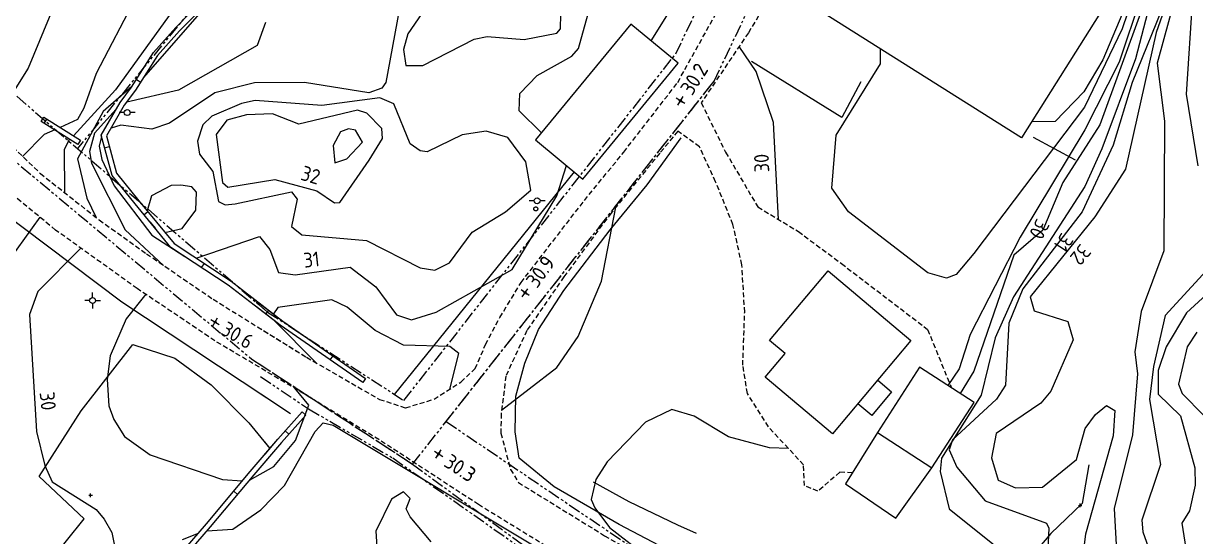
# Model space of a CAD drawing. Header units: metres. Extents: x 139929 to 143267, y 6401995 to 6404511.
# Drawn here: x 140044.7 to 140163.2, y 6402310 to 6402361.8 of the extents above; entities that cross this region are included whole.
import ezdxf
from ezdxf.enums import TextEntityAlignment as Align

# ---------------------------------------------------------------- set-up
doc = ezdxf.new("R2010")
doc.units = ezdxf.units.M
for name, pattern in [('DASHED', [0.75, 0.5, -0.25]), ('DGN Style 3', [2.464518, 1.76037, -0.704148]), ('HAECK', [0]), ('PHANTOM', [2.5, 1.25, -0.25, 0.25, -0.25, 0.25, -0.25])]:
    doc.linetypes.add(name, pattern=pattern)
for name, color, linetype in [('M-BEF-BELYSNINGSSTOLPE', 4, 'Continuous'), ('M-BEF-BYGGNAD', 3, 'Continuous'), ('M-BEF-BÄCK', 7, 'Continuous'), ('M-BEF-HÄCK', 7, 'Continuous'), ('M-BEF-MUR', 4, 'Continuous'), ('M-BEF-NIVÅ', 4, 'Continuous'), ('M-BEF-NIVÅKURVA-PRIMÄR-0.5M', 12, 'Continuous'), ('M-BEF-NIVÅKURVA-PRIMÄR-1.0M', 12, 'Continuous'), ('M-BEF-STAKET', 4, 'STAKET'), ('M-BEF-TELE-INFO', 4, 'Continuous'), ('M-BEF-VÄGKANT', 1, 'DASHED'), ('M-GR-FASTIGHETSGRÄNS', 3, 'PHANTOM'), ('M-KRYSS-1000', 1, 'Continuous')]:
    doc.layers.add(name, color=color, linetype=linetype)
doc.layers.add('TE_OSAKERT_LAGE', color=254, linetype='Continuous', lineweight=0)
doc.styles.add('ISO', font='iso.shx', dxfattribs={"height": 2.5})
doc.linetypes.add('Bäck', pattern='A,5,[107,sma.shx,S=1,R=0,X=0,Y=0],5', length=10)
doc.linetypes.add('STAKET', pattern='A,7,[134,morastr.shx,S=0.8,R=0,X=0,Y=0],0.6,[134,morastr.shx,S=0.8,R=0,X=0,Y=0],1', length=8.6)

# ---------------------------------------------------------------- blocks, each defined once
blk = doc.blocks.new('PRI_L_ALLM')
for points in [[(-0.3, 0, 0), (-0.8, 0, 0)], [(0.8, 0, 0), (0.3, 0, 0)]]:
    blk.add_polyline3d(points)
blk.add_circle((0, 0), 0.3)
blk = doc.blocks.new('PRI_NIVÅ_HÖJDPUNKT_ISM')
at = {"color": 7}
for p, q in [((-0.25, 0), (0.25, 0)), ((0, 0.25), (0, -0.25))]:
    blk.add_line(p, q, dxfattribs=at)
blk = doc.blocks.new('OCT370_2', base_point=(108327.37, 6370837.69))
at = {"layer": 'TE_OSAKERT_LAGE', "color": 30, "linetype": 'DGN Style 3', "lineweight": 13}
blk.add_circle((108327.36, 6370837.69), 0.2, dxfattribs=at)
blk = doc.blocks.new('PRI_LED_BELYS')
at = {"color": 0, "linetype": 'Continuous'}
for p, q in [((-0.5, 0), (-1.33, 0)), ((0, 0.5), (0, 1.33)), ((0.5, 0), (1.33, 0)), ((0, -0.5), (0, -1.33))]:
    blk.add_line(p, q, dxfattribs=at)
blk.add_circle((0, 0), 0.5, dxfattribs=at)
blk = doc.blocks.new('SPWDEF')
at = {"color": 0, "linetype": 'Continuous'}
for p, q in [((-1, 0), (1, 0)), ((0, -1), (0, 1))]:
    blk.add_line(p, q, dxfattribs=at)
blk.add_circle((0, 0), 0.2)
blk = doc.blocks.new('PLUS')
for p, q in [((-0.18, 0), (0, 0)), ((0, 0), (0, 0.18)), ((0, -0.18), (0, 0)), ((0, 0), (0.18, 0))]:
    blk.add_line(p, q)
blk = doc.blocks.new('PRI_NIVÅ_HÖJDPKT')
at = {"color": 0, "linetype": 'Continuous', "lineweight": -3}
blk.add_circle((183, 184), 0.0005, dxfattribs=at)

msp = doc.modelspace()

# ---------------------------------------------------------------- linework, layer by layer
at = {"layer": 'M-BEF-BYGGNAD'}
for p, q in [((140145.57, 6402350.276), (140120.141, 6402366.311)), ((140145.57, 6402350.276), (140120.141, 6402366.311)), ((140153.959, 6402363.579), (140145.57, 6402350.276)), ((140153.959, 6402363.579), (140145.57, 6402350.276)), ((140106.098, 6402361.751), (140096.47, 6402350.053)), ((140106.098, 6402361.751), (140096.47, 6402350.053)), ((140110.893, 6402357.805), (140106.098, 6402361.751)), ((140110.893, 6402357.805), (140106.098, 6402361.751)), ((140101.266, 6402346.107), (140110.893, 6402357.805)), ((140101.266, 6402346.107), (140110.893, 6402357.805)), ((140096.47, 6402350.053), (140101.266, 6402346.107)), ((140096.47, 6402350.053, 33.852), (140101.266, 6402346.107, 33.846)), ((140120.133, 6402329.823), (140126.055, 6402336.848)), ((140120.133, 6402329.823), (140126.055, 6402336.848)), ((140126.055, 6402336.848), (140134.418, 6402329.797)), ((140126.055, 6402336.848), (140134.418, 6402329.797)), ((140121.706, 6402328.496), (140120.133, 6402329.823)), ((140121.706, 6402328.496), (140120.133, 6402329.823)), ((140134.418, 6402329.797), (140126.47, 6402320.372)), ((140134.418, 6402329.797), (140126.47, 6402320.372)), ((140119.681, 6402326.095), (140121.706, 6402328.496)), ((140119.681, 6402326.095), (140121.706, 6402328.496)), ((140135.282, 6402327.104), (140131.024, 6402320.51)), ((140135.282, 6402327.104), (140131.024, 6402320.51)), ((140140.795, 6402323.543), (140135.282, 6402327.104)), ((140140.795, 6402323.543), (140135.282, 6402327.104)), ((140126.47, 6402320.372), (140119.681, 6402326.095)), ((140126.47, 6402320.372), (140119.681, 6402326.095)), ((140131.051, 6402325.805), (140132.456, 6402324.62)), ((140131.051, 6402325.805), (140132.456, 6402324.62)), ((140132.456, 6402324.62), (140130.454, 6402322.246)), ((140132.456, 6402324.62), (140130.454, 6402322.246)), ((140130.454, 6402322.246), (140129.049, 6402323.43)), ((140130.454, 6402322.246), (140129.049, 6402323.43)), ((140136.538, 6402316.95), (140140.795, 6402323.543)), ((140136.538, 6402316.95), (140140.795, 6402323.543)), ((140131.024, 6402320.51), (140127.795, 6402315.332)), ((140131.024, 6402320.51), (140127.795, 6402315.332)), ((140131.024, 6402320.51), (140136.538, 6402316.95)), ((140131.024, 6402320.51), (140136.538, 6402316.95)), ((140132.876, 6402311.87), (140136.538, 6402316.95)), ((140132.876, 6402311.87), (140136.538, 6402316.95)), ((140127.795, 6402315.332), (140132.876, 6402311.87)), ((140127.795, 6402315.332), (140132.876, 6402311.87))]:
    msp.add_line(p, q, dxfattribs=at)
at = {"layer": 'M-BEF-BÄCK', "lineweight": -3}
for p, q in [((140152.38, 6402317.253), (140151.699, 6402313.338)), ((140151.699, 6402313.338), (140148.558, 6402310.334)), ((140148.558, 6402310.334), (140145.925, 6402307.275))]:
    msp.add_line(p, q, dxfattribs=at)
at = {"layer": 'M-BEF-BÄCK', "linetype": 'Bäck', "lineweight": -3}
for p, q in [((140152.38, 6402317.253, 31.655), (140151.699, 6402313.338, 31.895)), ((140151.699, 6402313.338, 31.895), (140148.558, 6402310.334, 31.506)), ((140148.558, 6402310.334, 31.506), (140145.925, 6402307.275, 31.009))]:
    msp.add_line(p, q, dxfattribs=at)
at = {"layer": 'M-BEF-HÄCK', "lineweight": -3}
for p, q in [((140107.76, 6402345.537), (140111.198, 6402350.281)), ((140146.754, 6402350.323), (140151.011, 6402348.038)), ((140104.032, 6402340.978), (140107.76, 6402345.537)), ((140099.351, 6402334.844), (140104.032, 6402340.978)), ((140096.767, 6402330.934), (140099.351, 6402334.844)), ((140095.396, 6402327.531), (140096.767, 6402330.934)), ((140094.492, 6402324.199), (140095.396, 6402327.531)), ((140068.798, 6402324.381), (140071.711, 6402322.453)), ((140094.41, 6402320.59), (140094.492, 6402324.199)), ((140094.837, 6402317.919), (140094.41, 6402320.59)), ((140098.366, 6402315.034), (140094.837, 6402317.919)), ((140104.933, 6402311.237), (140098.366, 6402315.034)), ((140102.293, 6402315.555), (140105.911, 6402313.538)), ((140105.911, 6402313.538), (140110.828, 6402311.203)), ((140113.026, 6402307.006), (140104.933, 6402311.237)), ((140110.828, 6402311.203), (140112.694, 6402310.37))]:
    msp.add_line(p, q, dxfattribs=at)
at = {"layer": 'M-BEF-HÄCK', "color": 1, "linetype": 'HAECK', "lineweight": -3}
for p, q in [((140107.76, 6402345.537), (140111.198, 6402350.281)), ((140146.754, 6402350.323), (140151.011, 6402348.038)), ((140104.032, 6402340.978), (140107.76, 6402345.537)), ((140042.013, 6402343.242, 30.58), (140054.692, 6402333.72, 31.066)), ((140099.351, 6402334.844), (140104.032, 6402340.978)), ((140096.767, 6402330.934, 31.884), (140099.351, 6402334.844, 32.227)), ((140054.692, 6402333.72, 31.066), (140071.711, 6402322.453, 31.38)), ((140095.396, 6402327.531, 31.872), (140096.767, 6402330.934, 31.884)), ((140094.492, 6402324.199, 31.787), (140095.396, 6402327.531, 31.872)), ((140094.41, 6402320.59, 31.666), (140094.492, 6402324.199, 31.787)), ((140094.837, 6402317.919, 31.558), (140094.41, 6402320.59, 31.666)), ((140098.366, 6402315.034, 31.804), (140094.837, 6402317.919, 31.558)), ((140104.933, 6402311.237), (140098.366, 6402315.034)), ((140102.293, 6402315.555), (140105.911, 6402313.538)), ((140105.911, 6402313.538), (140110.828, 6402311.203)), ((140113.026, 6402307.006), (140104.933, 6402311.237)), ((140110.828, 6402311.203), (140112.694, 6402310.37))]:
    msp.add_line(p, q, dxfattribs=at)
at = {"layer": 'M-BEF-MUR'}
for p, q in [((140060.124, 6402361.418, 30.848), (140063.4, 6402364.771, 30.871)), ((140063.756, 6402364.42, 30.871), (140060.49, 6402361.078, 30.848)), ((140057.886, 6402358.874, 30.311), (140060.124, 6402361.418, 30.848)), ((140060.49, 6402361.078, 30.848), (140058.287, 6402358.573, 30.311)), ((140055.65, 6402355.372, 30.431), (140057.886, 6402358.874, 30.311)), ((140058.287, 6402358.573, 30.311), (140056.062, 6402355.088, 30.431)), ((140054.503, 6402353.828, 31.352), (140055.65, 6402355.372, 30.431)), ((140056.161, 6402356.173, 30.404), (140056.583, 6402355.903, 30.403)), ((140056.062, 6402355.088, 30.431), (140054.921, 6402353.552, 31.352)), ((140052.59, 6402350.538, 31.586), (140054.503, 6402353.828, 31.352)), ((140054.921, 6402353.552, 31.352), (140053.128, 6402350.467, 31.586)), ((140046.515, 6402351.931, 29.224), (140046.78, 6402352.356, 29.224)), ((140050.237, 6402349.603, 30.253), (140046.515, 6402351.931, 29.224)), ((140046.78, 6402352.356, 29.224), (140050.502, 6402350.027, 30.253)), ((140046.845, 6402351.724, 29.316), (140047.111, 6402352.148, 29.316)), ((140053.69, 6402346.455, 31.592), (140052.59, 6402350.538, 31.586)), ((140053.128, 6402350.467, 31.586), (140054.146, 6402346.687, 31.592)), ((140050.502, 6402350.027, 30.253), (140050.237, 6402349.603, 30.253)), ((140052.934, 6402349.263, 31.588), (140053.417, 6402349.393, 31.588)), ((140056.009, 6402343.599, 31.918), (140053.69, 6402346.455, 31.592)), ((140054.146, 6402346.687, 31.592), (140056.396, 6402343.916, 31.918)), ((140059.63, 6402339.214, 31.655), (140056.009, 6402343.599, 31.918)), ((140056.396, 6402343.916, 31.918), (140059.968, 6402339.591, 31.655)), ((140056.909, 6402342.509, 31.853), (140057.295, 6402342.828, 31.852)), ((140065.42, 6402335.403, 31.157), (140059.63, 6402339.214, 31.655)), ((140059.968, 6402339.591, 31.655), (140065.711, 6402335.81, 31.157)), ((140062.742, 6402337.165, 31.387), (140063.017, 6402337.584, 31.391)), ((140070.664, 6402331.349, 30.745), (140065.42, 6402335.403, 31.157)), ((140065.711, 6402335.81, 31.157), (140070.959, 6402331.753, 30.745)), ((140069.212, 6402332.471, 30.859), (140069.518, 6402332.867, 30.858)), ((140070.959, 6402331.753, 30.745), (140079.313, 6402325.986, 30.797)), ((140079.029, 6402325.575, 30.797), (140070.664, 6402331.349, 30.745)), ((140075.737, 6402327.847, 30.777), (140076.021, 6402328.259, 30.777)), ((140079.313, 6402325.986, 30.797), (140079.029, 6402325.575, 30.797)), ((140070.436, 6402319.838, 31.478), (140072.898, 6402322.592, 31.209)), ((140073.271, 6402322.259, 31.209), (140070.812, 6402319.509, 31.478)), ((140072.898, 6402322.592, 31.209), (140073.271, 6402322.259, 31.209)), ((140067.637, 6402316.573, 31.192), (140070.436, 6402319.838, 31.478)), ((140071.184, 6402320.675, 31.396), (140071.557, 6402320.342, 31.397)), ((140070.812, 6402319.509, 31.478), (140068.019, 6402316.25, 31.192)), ((140063.233, 6402311.314, 30.826), (140067.637, 6402316.573, 31.192)), ((140068.019, 6402316.25, 31.192), (140063.613, 6402310.99, 30.826)), ((140065.983, 6402314.598, 31.055), (140066.366, 6402314.277, 31.055)), ((140060.455, 6402308.091, 30.459), (140063.233, 6402311.314, 30.826)), ((140063.613, 6402310.99, 30.826), (140060.854, 6402307.789, 30.459))]:
    msp.add_line(p, q, dxfattribs=at)
at = {"layer": 'M-BEF-MUR', "lineweight": -3}
for p, q in [((140068.233, 6402333.861), (140070.959, 6402331.753)), ((140070.664, 6402331.349), (140068.272, 6402333.198)), ((140069.212, 6402332.471), (140069.518, 6402332.867)), ((140070.959, 6402331.753), (140079.313, 6402325.986)), ((140079.029, 6402325.575), (140070.664, 6402331.349)), ((140075.737, 6402327.847), (140076.021, 6402328.259)), ((140079.313, 6402325.986), (140079.029, 6402325.575)), ((140070.436, 6402319.838), (140072.898, 6402322.592)), ((140073.271, 6402322.259), (140070.812, 6402319.509)), ((140072.898, 6402322.592), (140073.271, 6402322.259)), ((140069.158, 6402318.347), (140070.436, 6402319.838)), ((140071.184, 6402320.675), (140071.557, 6402320.342)), ((140070.812, 6402319.509), (140069.2, 6402317.629))]:
    msp.add_line(p, q, dxfattribs=at)
at = {"layer": 'M-BEF-NIVÅKURVA-PRIMÄR-0.5M', "linetype": 'Continuous', "lineweight": -3}
for p, q in [((140087.956, 6402367.12, 31.5), (140083.577, 6402360.773, 31.5)), ((140157.835, 6402367.346, 29.5), (140155.752, 6402361.275, 29.5)), ((140160.916, 6402366.155, 31.5), (140156.756, 6402355.843, 31.5)), ((140061.798, 6402365.849, 29.5), (140054.03, 6402355.124, 29.5)), ((140161.189, 6402364.745, 32.5), (140159.285, 6402357.792, 32.5)), ((140047.901, 6402363.783, 28.5), (140045.225, 6402357.319, 28.5)), ((140108.161, 6402360.053, 30.5), (140110.434, 6402363.658, 30.5)), ((140098.991, 6402361.279, 31.5), (140099.04, 6402362.761, 31.5)), ((140157.735, 6402363.233, 30.5), (140153.511, 6402351.578, 30.5)), ((140069.181, 6402361.898, 30.5), (140068.335, 6402359.591, 30.5)), ((140098.64, 6402360.828, 31.5), (140098.991, 6402361.279, 31.5)), ((140155.752, 6402361.275, 29.5), (140151.966, 6402353.364, 29.5)), ((140083.577, 6402360.773, 31.5), (140083.141, 6402359.18, 31.5)), ((140085.079, 6402357.584, 31.5), (140090.262, 6402360.216, 31.5)), ((140090.262, 6402360.216, 31.5), (140091.597, 6402360.493, 31.5)), ((140091.597, 6402360.493, 31.5), (140095.319, 6402360.192, 31.5)), ((140095.319, 6402360.192, 31.5), (140098.64, 6402360.828, 31.5)), ((140068.335, 6402359.591, 30.5), (140060.396, 6402355.066, 30.5)), ((140083.141, 6402359.18, 31.5), (140083.373, 6402357.565, 31.5)), ((140131.333, 6402357.746, 29.5), (140131.336, 6402359.252, 29.5)), ((140083.373, 6402357.565, 31.5), (140085.079, 6402357.584, 31.5)), ((140126.873, 6402350.541, 29.5), (140131.333, 6402357.746, 29.5)), ((140159.285, 6402357.792, 32.5), (140160.032, 6402351.936, 32.5)), ((140045.225, 6402357.319, 28.5), (140043.784, 6402355.036, 28.5)), ((140156.756, 6402355.843, 31.5), (140154.851, 6402349.541, 31.5)), ((140054.03, 6402355.124, 29.5), (140049.787, 6402350.475, 29.5)), ((140060.396, 6402355.066, 30.5), (140055.17, 6402353.887, 30.5)), ((140068.14, 6402354.039, 31.5), (140066.766, 6402353.736, 31.5)), ((140074.888, 6402353.518, 31.5), (140068.14, 6402354.039, 31.5)), ((140080.761, 6402354.308, 31.5), (140074.888, 6402353.518, 31.5)), ((140082.177, 6402353.701, 31.5), (140080.761, 6402354.308, 31.5)), ((140054.108, 6402353.148, 30.5), (140051.927, 6402350.756, 30.5)), ((140066.766, 6402353.736, 31.5), (140063.761, 6402352.453, 31.5)), ((140083.827, 6402349.679, 31.5), (140082.177, 6402353.701, 31.5)), ((140151.966, 6402353.364, 29.5), (140140.751, 6402338.576, 29.5)), ((140063.761, 6402352.453, 31.5), (140062.87, 6402351.575, 31.5)), ((140160.032, 6402351.936, 32.5), (140159.961, 6402338.871, 32.5)), ((140051.927, 6402350.756, 30.5), (140051.398, 6402348.876, 30.5)), ((140062.87, 6402351.575, 31.5), (140062.314, 6402349.936, 31.5)), ((140076.757, 6402350.886, 32.5), (140076.019, 6402349.497, 32.5)), ((140077.582, 6402351.178, 32.5), (140076.757, 6402350.886, 32.5)), ((140078.297, 6402351.034, 32.5), (140077.582, 6402351.178, 32.5)), ((140078.997, 6402349.833, 32.5), (140078.297, 6402351.034, 32.5)), ((140089.069, 6402350.561, 31.5), (140085.526, 6402348.854, 31.5)), ((140091.502, 6402350.929, 31.5), (140089.069, 6402350.561, 31.5)), ((140093.673, 6402350.303, 31.5), (140091.502, 6402350.929, 31.5)), ((140126.42, 6402345.189, 29.5), (140126.873, 6402350.541, 29.5)), ((140153.511, 6402351.578, 30.5), (140149.746, 6402345.771, 30.5)), ((140049.397, 6402350.129, 29.5), (140048.834, 6402349.081, 29.5)), ((140062.314, 6402349.936, 31.5), (140062.51, 6402348.625, 31.5)), ((140076.019, 6402349.497, 32.5), (140076.197, 6402347.729, 32.5)), ((140077.415, 6402348.143, 32.5), (140078.997, 6402349.833, 32.5)), ((140084.806, 6402348.959, 31.5), (140083.827, 6402349.679, 31.5)), ((140095.497, 6402347.851, 31.5), (140093.673, 6402350.303, 31.5)), ((140154.851, 6402349.541, 31.5), (140151.7, 6402342.799, 31.5)), ((140048.834, 6402349.081, 29.5), (140048.898, 6402344.738, 29.5)), ((140051.398, 6402348.876, 30.5), (140051.621, 6402347.702, 30.5)), ((140062.51, 6402348.625, 31.5), (140063.865, 6402346.881, 31.5)), ((140076.197, 6402347.729, 32.5), (140077.415, 6402348.143, 32.5)), ((140085.526, 6402348.854, 31.5), (140084.806, 6402348.959, 31.5)), ((140051.621, 6402347.702, 30.5), (140054.998, 6402340.977, 30.5)), ((140096.005, 6402345.001, 31.5), (140095.497, 6402347.851, 31.5)), ((140063.865, 6402346.881, 31.5), (140064.452, 6402343.847, 31.5)), ((140149.746, 6402345.771, 30.5), (140147.742, 6402340.952, 30.5)), ((140059.667, 6402345.466, 31.5), (140057.666, 6402344.406, 31.5)), ((140060.652, 6402345.493, 31.5), (140059.667, 6402345.466, 31.5)), ((140061.744, 6402345.321, 31.5), (140060.652, 6402345.493, 31.5)), ((140062.222, 6402344.784, 31.5), (140061.744, 6402345.321, 31.5)), ((140062.149, 6402342.976, 31.5), (140062.222, 6402344.784, 31.5)), ((140066.114, 6402343.618, 31.5), (140071.813, 6402344.834, 31.5)), ((140071.813, 6402344.834, 31.5), (140072.4, 6402344.087, 31.5)), ((140093.435, 6402342.79, 31.5), (140096.005, 6402345.001, 31.5)), ((140128.094, 6402342.813, 29.5), (140126.42, 6402345.189, 29.5)), ((140057.666, 6402344.406, 31.5), (140057.25, 6402342.883, 31.5)), ((140064.452, 6402343.847, 31.5), (140065.107, 6402343.497, 31.5)), ((140065.107, 6402343.497, 31.5), (140066.114, 6402343.618, 31.5)), ((140072.4, 6402344.087, 31.5), (140071.814, 6402341.321, 31.5)), ((140046.385, 6402342.266, 29.5), (140043.305, 6402337.938, 29.5)), ((140060.784, 6402341.11, 31.5), (140062.149, 6402342.976, 31.5)), ((140090.073, 6402340.749, 31.5), (140093.435, 6402342.79, 31.5)), ((140103.15, 6402335.794, 30.5), (140104.607, 6402343.282, 30.5)), ((140136.103, 6402336.641, 29.5), (140128.094, 6402342.813, 29.5)), ((140151.7, 6402342.799, 31.5), (140145.706, 6402335.027, 31.5)), ((140057.502, 6402341.791, 31.5), (140058.07, 6402341.102, 31.5)), ((140059.029, 6402340.728, 31.5), (140060.784, 6402341.11, 31.5)), ((140071.814, 6402341.321, 31.5), (140072.869, 6402340.474, 31.5)), ((140054.998, 6402340.977, 30.5), (140058.892, 6402337.394, 30.5)), ((140072.869, 6402340.474, 31.5), (140079.394, 6402339.915, 31.5)), ((140079.394, 6402339.915, 31.5), (140084.81, 6402337.161, 31.5)), ((140087.781, 6402337.646, 31.5), (140090.073, 6402340.749, 31.5)), ((140147.742, 6402340.952, 30.5), (140144.801, 6402338.436, 30.5)), ((140159.961, 6402338.871, 32.5), (140157.681, 6402332.72, 32.5)), ((140086.319, 6402336.904, 31.5), (140087.781, 6402337.646, 31.5)), ((140140.751, 6402338.576, 29.5), (140138.974, 6402336.476, 29.5)), ((140144.801, 6402338.436, 30.5), (140140.779, 6402326.71, 30.5)), ((140084.81, 6402337.161, 31.5), (140086.319, 6402336.904, 31.5)), ((140138.012, 6402336.102, 29.5), (140136.103, 6402336.641, 29.5)), ((140138.974, 6402336.476, 29.5), (140138.012, 6402336.102, 29.5)), ((140100.787, 6402330.206, 30.5), (140103.15, 6402335.794, 30.5)), ((140165.522, 6402335.582, 33.5), (140162.269, 6402332.613, 33.5)), ((140057.088, 6402334.475, 30.5), (140055.127, 6402332.006, 30.5)), ((140075.881, 6402333.914, 30.5), (140070.443, 6402333.146, 30.5)), ((140077.433, 6402333.182, 30.5), (140075.881, 6402333.914, 30.5)), ((140145.706, 6402335.027, 31.5), (140144.319, 6402331.55, 31.5)), ((140070.443, 6402333.146, 30.5), (140069.992, 6402332.5, 30.5)), ((140080.289, 6402330.81, 30.5), (140077.433, 6402333.182, 30.5)), ((140157.681, 6402332.72, 32.5), (140157.027, 6402328.662, 32.5)), ((140055.127, 6402332.006, 30.5), (140053.509, 6402328.267, 30.5)), ((140070.067, 6402331.811, 30.5), (140074.321, 6402327.549, 30.5)), ((140144.319, 6402331.55, 31.5), (140143.976, 6402325.293, 31.5)), ((140162.269, 6402332.613, 33.5), (140160.196, 6402329.167, 33.5)), ((140083.125, 6402329.353, 30.5), (140080.289, 6402330.81, 30.5)), ((140087.809, 6402329.198, 30.5), (140083.125, 6402329.353, 30.5)), ((140088.72, 6402328.486, 30.5), (140087.809, 6402329.198, 30.5)), ((140098.644, 6402327.087, 30.5), (140100.787, 6402330.206, 30.5)), ((140160.196, 6402329.167, 33.5), (140159.378, 6402326.791, 33.5)), ((140053.509, 6402328.267, 30.5), (140053.211, 6402325.877, 30.5)), ((140087.819, 6402324.9, 30.5), (140088.72, 6402328.486, 30.5)), ((140157.027, 6402328.662, 32.5), (140157.295, 6402326.441, 32.5)), ((140093.053, 6402322.768, 30.5), (140098.644, 6402327.087, 30.5)), ((140159.378, 6402326.791, 33.5), (140159.406, 6402324.388, 33.5)), ((140053.211, 6402325.877, 30.5), (140053.372, 6402323.206, 30.5)), ((140140.779, 6402326.71, 30.5), (140139.386, 6402324.454, 30.5)), ((140157.295, 6402326.441, 32.5), (140156.79, 6402320.271, 32.5)), ((140073.565, 6402323.275, 30.5), (140072.145, 6402324.98, 30.5)), ((140143.976, 6402325.293, 31.5), (140143.055, 6402323.884, 31.5)), ((140072.227, 6402319.706, 30.5), (140073.565, 6402323.275, 30.5)), ((140143.055, 6402323.884, 31.5), (140138.623, 6402319.785, 31.5)), ((140159.406, 6402324.388, 33.5), (140161.64, 6402322.196, 33.5)), ((140053.372, 6402323.206, 30.5), (140053.87, 6402321.829, 30.5)), ((140110.248, 6402322.842, 30.5), (140107.593, 6402321.564, 30.5)), ((140112.517, 6402322.174, 30.5), (140110.248, 6402322.842, 30.5)), ((140115.968, 6402320.069, 30.5), (140112.517, 6402322.174, 30.5)), ((140161.64, 6402322.196, 33.5), (140163.093, 6402316.961, 33.5)), ((140053.87, 6402321.829, 30.5), (140054.945, 6402320.125, 30.5)), ((140107.593, 6402321.564, 30.5), (140103.71, 6402317.547, 30.5)), ((140054.945, 6402320.125, 30.5), (140057.528, 6402318.28, 30.5)), ((140070.051, 6402317.073, 30.5), (140072.227, 6402319.706, 30.5)), ((140120.104, 6402318.987, 30.5), (140115.968, 6402320.069, 30.5)), ((140138.623, 6402319.785, 31.5), (140138.262, 6402318.779, 31.5)), ((140156.79, 6402320.271, 32.5), (140154.938, 6402312.849, 32.5)), ((140122.032, 6402318.904, 30.5), (140120.104, 6402318.987, 30.5)), ((140138.262, 6402318.779, 31.5), (140139.047, 6402317.019, 31.5)), ((140057.528, 6402318.28, 30.5), (140064.845, 6402315.782, 30.5)), ((140103.71, 6402317.547, 30.5), (140102.58, 6402315.773, 30.5)), ((140067.564, 6402315.706, 30.5), (140070.051, 6402317.073, 30.5)), ((140139.047, 6402317.019, 31.5), (140141.896, 6402313.627, 31.5)), ((140163.093, 6402316.961, 33.5), (140163.134, 6402315.193, 33.5)), ((140064.845, 6402315.782, 30.5), (140066.852, 6402315.636, 30.5)), ((140102.58, 6402315.773, 30.5), (140102.1, 6402313.744, 30.5)), ((140163.134, 6402315.193, 33.5), (140162.569, 6402312.616, 33.5)), ((140102.1, 6402313.744, 30.5), (140102.476, 6402312.913, 30.5)), ((140102.476, 6402312.913, 30.5), (140103.94, 6402310.938, 30.5)), ((140141.896, 6402313.627, 31.5), (140148.098, 6402311.367, 31.5)), ((140154.938, 6402312.849, 32.5), (140155.445, 6402303.705, 32.5)), ((140162.569, 6402312.616, 33.5), (140161.782, 6402311.36, 33.5)), ((140103.94, 6402310.938, 30.5), (140109.934, 6402306.34, 30.5)), ((140148.333, 6402310.856, 31.5), (140147.66, 6402295.043, 31.5)), ((140148.098, 6402311.367, 31.5), (140148.333, 6402310.856, 31.5)), ((140161.782, 6402311.36, 33.5), (140162.377, 6402307.514, 33.5))]:
    msp.add_line(p, q, dxfattribs=at)
at = {"layer": 'M-BEF-NIVÅKURVA-PRIMÄR-1.0M', "linetype": 'Continuous', "lineweight": -3}
for p, q in [((140160.65, 6402373.424, 30), (140155.437, 6402357.912, 30)), ((140060.119, 6402372.127, 29), (140052.073, 6402356.769, 29)), ((140159.403, 6402371.345, 29), (140153.8, 6402358.145, 29)), ((140159.912, 6402368.956, 31), (140157.111, 6402358.249, 31)), ((140162.959, 6402366.174, 33), (140162.239, 6402354.686, 33)), ((140064.806, 6402365.47, 30), (140056.846, 6402356.316, 30)), ((140083.083, 6402365.203, 31), (140081.343, 6402355.864, 31)), ((140160.532, 6402364.773, 32), (140159.191, 6402360.901, 32)), ((140100.826, 6402359.301, 31), (140101.756, 6402362.692, 31)), ((140159.191, 6402360.901, 32), (140156.097, 6402347.116, 32)), ((140100.151, 6402358.504, 31), (140100.826, 6402359.301, 31)), ((140118.769, 6402356.964, 30), (140117.039, 6402359.476, 30)), ((140096.629, 6402356.563, 31), (140100.151, 6402358.504, 31)), ((140153.8, 6402358.145, 29), (140151.889, 6402354.898, 29)), ((140155.437, 6402357.912, 30), (140151.996, 6402351.08, 30)), ((140157.111, 6402358.249, 31), (140153.686, 6402349.174, 31)), ((140052.073, 6402356.769, 29), (140050.821, 6402353.263, 29)), ((140094.899, 6402354.735, 31), (140096.629, 6402356.563, 31)), ((140120.539, 6402351.813, 30), (140118.769, 6402356.964, 30)), ((140055.699, 6402355.448, 30), (140052.781, 6402352.943, 30)), ((140068.098, 6402355.807, 31), (140064.066, 6402354.805, 31)), ((140073.12, 6402355.84, 31), (140068.098, 6402355.807, 31)), ((140079.637, 6402354.817, 31), (140073.12, 6402355.84, 31)), ((140080.938, 6402355.276, 31), (140079.637, 6402354.817, 31)), ((140081.343, 6402355.864, 31), (140080.938, 6402355.276, 31)), ((140064.066, 6402354.805, 31), (140059.481, 6402351.749, 31)), ((140094.84, 6402352.979, 31), (140094.899, 6402354.735, 31)), ((140151.889, 6402354.898, 29), (140148.992, 6402351.921, 29)), ((140162.239, 6402354.686, 33), (140163.387, 6402347.449, 33)), ((140050.821, 6402353.263, 29), (140050.192, 6402352.106, 29)), ((140052.781, 6402352.943, 30), (140050.211, 6402348.149, 30)), ((140078.491, 6402353.075, 32), (140072.569, 6402351.649, 32)), ((140079.428, 6402352.748, 32), (140078.491, 6402353.075, 32)), ((140097.065, 6402350.775, 31), (140094.84, 6402352.979, 31)), ((140050.192, 6402352.106, 29), (140048.444, 6402351.315, 29)), ((140059.481, 6402351.749, 31), (140057.722, 6402351.13, 31)), ((140065.3, 6402352.042, 32), (140064.205, 6402350.608, 32)), ((140067.288, 6402352.607, 32), (140065.3, 6402352.042, 32)), ((140069.902, 6402352.685, 32), (140067.288, 6402352.607, 32)), ((140072.569, 6402351.649, 32), (140069.902, 6402352.685, 32)), ((140080.964, 6402351.201, 32), (140079.428, 6402352.748, 32)), ((140121.013, 6402342.035, 30), (140120.539, 6402351.813, 30)), ((140148.992, 6402351.921, 29), (140146.585, 6402351.886, 29)), ((140046.844, 6402350.59, 29), (140044.653, 6402348.386, 29)), ((140047.897, 6402351.067, 29), (140046.844, 6402350.59, 29)), ((140054.571, 6402351.533, 31), (140053.59, 6402351.262, 31)), ((140057.722, 6402351.13, 31), (140054.571, 6402351.533, 31)), ((140064.205, 6402350.608, 32), (140064.857, 6402345.76, 32)), ((140081.027, 6402350.199, 32), (140080.964, 6402351.201, 32)), ((140151.996, 6402351.08, 30), (140145.458, 6402340.229, 30)), ((140052.624, 6402350.413, 31), (140052.384, 6402349.439, 31)), ((140052.384, 6402349.439, 31), (140052.669, 6402348.093, 31)), ((140079.674, 6402348.026, 32), (140081.027, 6402350.199, 32)), ((140050.211, 6402348.149, 30), (140051.144, 6402344.164, 30)), ((140153.686, 6402349.174, 31), (140151.976, 6402345.344, 31)), ((140052.669, 6402348.093, 31), (140053.886, 6402345.439, 31)), ((140076.706, 6402343.748, 32), (140079.674, 6402348.026, 32)), ((140098.625, 6402344.427, 31), (140099.621, 6402347.461, 31)), ((140156.097, 6402347.116, 32), (140152.999, 6402342.308, 32)), ((140064.857, 6402345.76, 32), (140065.38, 6402345.276, 32)), ((140065.38, 6402345.276, 32), (140070.127, 6402346.055, 32)), ((140070.127, 6402346.055, 32), (140074.395, 6402344.925, 32)), ((140053.886, 6402345.439, 31), (140057.691, 6402340.437, 31)), ((140074.395, 6402344.925, 32), (140076.162, 6402343.703, 32)), ((140151.976, 6402345.344, 31), (140144.768, 6402334.228, 31)), ((140051.144, 6402344.164, 30), (140052.095, 6402342.21, 30)), ((140076.162, 6402343.703, 32), (140076.706, 6402343.748, 32)), ((140094.102, 6402336.965, 31), (140098.625, 6402344.427, 31)), ((140152.999, 6402342.308, 32), (140146.474, 6402334.215, 32)), ((140057.691, 6402340.437, 31), (140061.044, 6402338.284, 31)), ((140062.179, 6402338.135, 31), (140068.588, 6402340.301, 31)), ((140068.588, 6402340.301, 31), (140069.625, 6402339.002, 31)), ((140145.458, 6402340.229, 30), (140140.387, 6402330.398, 30)), ((140050.52, 6402339.141, 30), (140046.19, 6402334.745, 30)), ((140069.625, 6402339.002, 31), (140070.519, 6402336.668, 31)), ((140070.519, 6402336.668, 31), (140072.2, 6402336.452, 31)), ((140072.2, 6402336.452, 31), (140077.764, 6402337.221, 31)), ((140077.764, 6402337.221, 31), (140080.336, 6402335.243, 31)), ((140086.45, 6402332.662, 31), (140094.102, 6402336.965, 31)), ((140164.29, 6402336.868, 33), (140160.098, 6402332.337, 33)), ((140080.336, 6402335.243, 31), (140082.427, 6402332.401, 31)), ((140046.19, 6402334.745, 30), (140045.356, 6402332.425, 30)), ((140144.768, 6402334.228, 31), (140142.91, 6402330.072, 31)), ((140146.474, 6402334.215, 32), (140146.851, 6402332.806, 32)), ((140146.851, 6402332.806, 32), (140150.263, 6402331.733, 32)), ((140045.356, 6402332.425, 30), (140046.067, 6402320.632, 30)), ((140082.427, 6402332.401, 31), (140083.935, 6402331.891, 31)), ((140083.935, 6402331.891, 31), (140086.45, 6402332.662, 31)), ((140150.263, 6402331.733, 32), (140150.797, 6402329.889, 32)), ((140160.098, 6402332.337, 33), (140158.915, 6402327.176, 33)), ((140140.387, 6402330.398, 30), (140139.271, 6402326.937, 30)), ((140163.294, 6402330.643, 34), (140162.316, 6402329.166, 34)), ((140142.91, 6402330.072, 31), (140141.522, 6402324.283, 31)), ((140150.797, 6402329.889, 32), (140148.534, 6402324.682, 32)), ((140162.316, 6402329.166, 34), (140161.445, 6402325.406, 34)), ((140139.271, 6402326.937, 30), (140138.138, 6402325.259, 30)), ((140158.915, 6402327.176, 33), (140158.515, 6402323.86, 33)), ((140148.534, 6402324.682, 32), (140147.532, 6402323.474, 32)), ((140161.445, 6402325.406, 34), (140161.818, 6402324.466, 34)), ((140161.818, 6402324.466, 34), (140164.018, 6402322.236, 34)), ((140141.522, 6402324.283, 31), (140137.497, 6402317.934, 31)), ((140147.532, 6402323.474, 32), (140143.022, 6402320.407, 32)), ((140153.057, 6402322.349, 32), (140154.177, 6402323.256, 32)), ((140154.177, 6402323.256, 32), (140155.019, 6402322.725, 32)), ((140158.515, 6402323.86, 33), (140159.62, 6402317.288, 33)), ((140152.007, 6402320.918, 32), (140153.057, 6402322.349, 32)), ((140155.019, 6402322.725, 32), (140154.862, 6402320.191, 32)), ((140074.208, 6402320.606, 30), (140075.025, 6402321.512, 30)), ((140075.025, 6402321.512, 30), (140076.042, 6402321.248, 30)), ((140076.042, 6402321.248, 30), (140097.852, 6402308.168, 30)), ((140151.137, 6402317.787, 32), (140152.007, 6402320.918, 32)), ((140046.067, 6402320.632, 30), (140046.912, 6402317.203, 30)), ((140071.121, 6402315.186, 30), (140074.208, 6402320.606, 30)), ((140143.022, 6402320.407, 32), (140142.549, 6402317.954, 32)), ((140154.862, 6402320.191, 32), (140152.061, 6402310.261, 32)), ((140137.497, 6402317.934, 31), (140137.371, 6402316.573, 31)), ((140142.549, 6402317.954, 32), (140143.239, 6402315.72, 32)), ((140147.721, 6402315.007, 32), (140151.137, 6402317.787, 32)), ((140046.912, 6402317.203, 30), (140047.623, 6402315.534, 30)), ((140137.371, 6402316.573, 31), (140138.264, 6402312.828, 31)), ((140159.62, 6402317.288, 33), (140157.737, 6402311.679, 33)), ((140047.623, 6402315.534, 30), (140052.066, 6402312.744, 30)), ((140068.719, 6402312.702, 30), (140071.121, 6402315.186, 30)), ((140143.239, 6402315.72, 32), (140144.969, 6402314.933, 32)), ((140144.969, 6402314.933, 32), (140147.721, 6402315.007, 32)), ((140081.91, 6402313.802, 30), (140080.35, 6402310.543, 30)), ((140083.124, 6402314.514, 30), (140081.91, 6402313.802, 30)), ((140083.825, 6402313.85, 30), (140083.124, 6402314.514, 30)), ((140083.4, 6402312.817, 30), (140083.825, 6402313.85, 30)), ((140052.066, 6402312.744, 30), (140052.889, 6402311.762, 30)), ((140065.907, 6402310.754, 30), (140068.719, 6402312.702, 30)), ((140083.801, 6402311.997, 30), (140083.4, 6402312.817, 30)), ((140138.264, 6402312.828, 31), (140144.038, 6402308.208, 31)), ((140052.889, 6402311.762, 30), (140053.666, 6402310.42, 30)), ((140085.941, 6402309.484, 30), (140083.801, 6402311.997, 30)), ((140157.737, 6402311.679, 33), (140157.842, 6402310.489, 33)), ((140053.666, 6402310.42, 30), (140054.524, 6402306.2, 30)), ((140060.816, 6402309.72, 30), (140062.415, 6402310.365, 30)), ((140063.275, 6402310.598, 30), (140065.907, 6402310.754, 30)), ((140080.35, 6402310.543, 30), (140080.641, 6402305.502, 30)), ((140152.061, 6402310.261, 32), (140151.1, 6402302.755, 32)), ((140157.842, 6402310.489, 33), (140159.816, 6402305.04, 33))]:
    msp.add_line(p, q, dxfattribs=at)
at = {"layer": 'M-BEF-STAKET', "lineweight": -3}
for p, q in [((140127.43, 6402352.337), (140118.314, 6402357.977)), ((140129.363, 6402355.92), (140127.43, 6402352.337)), ((140100.391, 6402346.827), (140082.211, 6402324.363)), ((140069.084, 6402319.575), (140069.634, 6402318.902))]:
    msp.add_line(p, q, dxfattribs=at)
at = {"layer": 'M-BEF-STAKET', "color": 1, "linetype": 'STAKET', "lineweight": -3}
for p, q in [((140127.43, 6402352.337), (140118.314, 6402357.977)), ((140129.363, 6402355.92), (140127.43, 6402352.337)), ((140100.391, 6402346.827, 33.005), (140082.211, 6402324.363, 31.895)), ((140050.551, 6402322.698, 31.346), (140055.785, 6402329.389, 31.426)), ((140055.785, 6402329.389, 31.426), (140060.047, 6402328.008, 31.415)), ((140060.047, 6402328.008, 31.415), (140063.687, 6402325.344, 31.335)), ((140063.687, 6402325.344, 31.335), (140067.51, 6402321.501, 31.277)), ((140046.31, 6402316.062, 30.991), (140050.551, 6402322.698, 31.346)), ((140067.51, 6402321.501, 31.277), (140069.634, 6402318.902, 31.277)), ((140050.854, 6402311.815, 31.037), (140046.31, 6402316.062, 30.991)), ((140042.411, 6402301.29, 30.906), (140050.854, 6402311.815, 31.037))]:
    msp.add_line(p, q, dxfattribs=at)
at = {"layer": 'M-BEF-VÄGKANT', "lineweight": -3}
for p, q in [((140120.96, 6402365.795), (140117.983, 6402360.878)), ((140110.844, 6402355.863), (140115.028, 6402363.378)), ((140117.983, 6402360.878), (140113.219, 6402353.807)), ((140105.394, 6402348.821), (140110.844, 6402355.863)), ((140113.219, 6402353.807), (140115.686, 6402348.833)), ((140110.853, 6402350.937), (140109.033, 6402348.707)), ((140113.046, 6402349.356), (140110.853, 6402350.937)), ((140114.679, 6402345.834), (140113.046, 6402349.356)), ((140101.414, 6402343.955), (140105.394, 6402348.821)), ((140109.033, 6402348.707), (140104.115, 6402342.678)), ((140115.686, 6402348.833), (140118.935, 6402343.29)), ((140116.429, 6402341.513), (140114.679, 6402345.834)), ((140095.02, 6402335.662), (140101.414, 6402343.955)), ((140104.115, 6402342.678), (140099.337, 6402336.229)), ((140118.935, 6402343.29), (140123.037, 6402340.814)), ((140117.334, 6402337.454), (140116.429, 6402341.513)), ((140123.037, 6402340.814), (140127.386, 6402337.581)), ((140117.611, 6402332.67), (140117.334, 6402337.454)), ((140127.386, 6402337.581), (140136.097, 6402330.925)), ((140092.874, 6402332.143), (140095.02, 6402335.662)), ((140099.337, 6402336.229), (140095.599, 6402330.808)), ((140091.428, 6402329.41), (140092.874, 6402332.143)), ((140117.425, 6402327.317), (140117.611, 6402332.67)), ((140068.392, 6402331.183), (140073.34, 6402328.115)), ((140095.599, 6402330.808), (140093.481, 6402326.218)), ((140136.097, 6402330.925), (140138.498, 6402325.028)), ((140090.385, 6402326.973), (140091.428, 6402329.41)), ((140073.34, 6402328.115), (140080.705, 6402323.866)), ((140073.088, 6402324.42), (140068.638, 6402327.064)), ((140088.94, 6402325.615), (140090.385, 6402326.973)), ((140117.892, 6402324.472), (140117.425, 6402327.317)), ((140086.22, 6402323.882), (140088.94, 6402325.615)), ((140093.481, 6402326.218), (140093.011, 6402322.422)), ((140080.658, 6402319.797), (140073.088, 6402324.42)), ((140120.003, 6402321.105), (140117.892, 6402324.472)), ((140080.705, 6402323.866), (140083.35, 6402323.012)), ((140083.35, 6402323.012), (140086.22, 6402323.882)), ((140093.011, 6402322.422), (140092.971, 6402320.449)), ((140123.551, 6402317.257), (140120.003, 6402321.105)), ((140090.724, 6402313.235), (140080.658, 6402319.797)), ((140092.971, 6402320.449), (140093.958, 6402316.8)), ((140093.958, 6402316.8), (140094.742, 6402315.479)), ((140123.665, 6402315.157), (140123.551, 6402317.257)), ((140127.232, 6402316.514), (140125.004, 6402314.587)), ((140128.491, 6402316.45), (140127.232, 6402316.514)), ((140094.742, 6402315.479), (140103.453, 6402310.099)), ((140125.004, 6402314.587), (140123.665, 6402315.157)), ((140100.082, 6402307.487), (140090.724, 6402313.235)), ((140103.453, 6402310.099), (140112.291, 6402304.973))]:
    msp.add_line(p, q, dxfattribs=at)
at = {"layer": 'M-BEF-VÄGKANT'}
for p, q in [((140120.96, 6402365.795), (140117.983, 6402360.878)), ((140110.844, 6402355.863), (140115.028, 6402363.378)), ((140117.983, 6402360.878), (140113.219, 6402353.807)), ((140105.394, 6402348.821), (140110.844, 6402355.863)), ((140113.219, 6402353.807), (140115.686, 6402348.833)), ((140041.484, 6402351.412, 28.491), (140046.443, 6402346.679, 29.252)), ((140110.853, 6402350.937), (140109.033, 6402348.707)), ((140113.046, 6402349.356), (140110.853, 6402350.937)), ((140114.679, 6402345.834), (140113.046, 6402349.356)), ((140101.414, 6402343.955), (140105.394, 6402348.821)), ((140109.033, 6402348.707), (140104.115, 6402342.678)), ((140115.686, 6402348.833), (140118.935, 6402343.29)), ((140047.98, 6402340.96, 29.882), (140041.502, 6402346.265, 28.823)), ((140046.443, 6402346.679, 29.252), (140052.391, 6402341.976, 30.076)), ((140116.429, 6402341.513), (140114.679, 6402345.834)), ((140095.02, 6402335.662, 30.991), (140101.414, 6402343.955, 30.574)), ((140104.115, 6402342.678), (140099.337, 6402336.229)), ((140118.935, 6402343.29), (140123.037, 6402340.814)), ((140052.391, 6402341.976, 30.076), (140057.173, 6402338.569, 30.637)), ((140117.334, 6402337.454), (140116.429, 6402341.513)), ((140056.231, 6402335.052, 30.477), (140047.98, 6402340.96, 29.882)), ((140123.037, 6402340.814), (140127.386, 6402337.581)), ((140057.173, 6402338.569, 30.637), (140063.904, 6402333.967, 30.648)), ((140117.611, 6402332.67), (140117.334, 6402337.454)), ((140127.386, 6402337.581), (140136.097, 6402330.925)), ((140092.874, 6402332.143, 30.963), (140095.02, 6402335.662, 30.991)), ((140099.337, 6402336.229, 30.568), (140095.599, 6402330.808, 30.78)), ((140064.074, 6402329.775, 30.539), (140056.231, 6402335.052, 30.477)), ((140063.904, 6402333.967, 30.648), (140073.34, 6402328.115, 30.597)), ((140091.428, 6402329.41, 30.986), (140092.874, 6402332.143, 30.963)), ((140117.425, 6402327.317), (140117.611, 6402332.67)), ((140095.599, 6402330.808, 30.78), (140093.481, 6402326.218, 30.682)), ((140136.097, 6402330.925), (140138.498, 6402325.028)), ((140073.088, 6402324.42, 30.454), (140064.074, 6402329.775, 30.539)), ((140090.385, 6402326.973, 30.843), (140091.428, 6402329.41, 30.986)), ((140073.34, 6402328.115, 30.597), (140080.705, 6402323.866, 30.454)), ((140088.94, 6402325.615, 30.723), (140090.385, 6402326.973, 30.843)), ((140117.892, 6402324.472), (140117.425, 6402327.317)), ((140086.22, 6402323.882, 30.602), (140088.94, 6402325.615, 30.723)), ((140093.481, 6402326.218, 30.682), (140093.011, 6402322.422, 30.505)), ((140080.658, 6402319.797, 30.282), (140073.088, 6402324.42, 30.454)), ((140120.003, 6402321.105), (140117.892, 6402324.472)), ((140080.705, 6402323.866, 30.454), (140083.35, 6402323.012, 30.425)), ((140083.35, 6402323.012, 30.425), (140086.22, 6402323.882, 30.602)), ((140093.011, 6402322.422, 30.505), (140092.971, 6402320.449, 30.442)), ((140123.551, 6402317.257), (140120.003, 6402321.105)), ((140090.724, 6402313.235, 30.265), (140080.658, 6402319.797, 30.282)), ((140092.971, 6402320.449, 30.442), (140093.958, 6402316.8, 30.345)), ((140093.958, 6402316.8, 30.345), (140094.742, 6402315.479, 30.351)), ((140123.665, 6402315.157), (140123.551, 6402317.257)), ((140127.232, 6402316.514), (140125.004, 6402314.587)), ((140128.491, 6402316.45), (140127.232, 6402316.514)), ((140094.742, 6402315.479, 30.351), (140103.453, 6402310.099, 30.288)), ((140125.004, 6402314.587), (140123.665, 6402315.157)), ((140100.082, 6402307.487, 30.282), (140090.724, 6402313.235, 30.265)), ((140103.453, 6402310.099), (140112.291, 6402304.973))]:
    msp.add_line(p, q, dxfattribs=at)
at = {"layer": 'M-GR-FASTIGHETSGRÄNS'}
for p, q in [((140002.361, 6402390.322), (140069.41, 6402332.666)), ((140076.115, 6402380.833), (140050.197, 6402349.189)), ((140110.642, 6402358.74), (140115.614, 6402369.115)), ((140110.642, 6402358.74), (140115.614, 6402369.115)), ((140114.526, 6402355.992), (140120.689, 6402368.971)), ((140114.526, 6402355.992), (140120.689, 6402368.971)), ((140083.178, 6402323.748), (140110.642, 6402358.74)), ((140083.178, 6402323.748), (140110.642, 6402358.74)), ((140084.063, 6402317.323), (140114.526, 6402355.992)), ((140087.449, 6402321.622), (140114.526, 6402355.992)), ((140036.834, 6402353.794), (140067.803, 6402327.937)), ((140068.244, 6402333.669), (140069.41, 6402332.666)), ((140069.41, 6402332.666), (140083.178, 6402323.748)), ((140069.41, 6402332.666), (140083.178, 6402323.748)), ((140067.803, 6402327.937), (140084.063, 6402317.323)), ((140068.617, 6402327.405), (140084.063, 6402317.323)), ((140068.691, 6402326.174), (140073.536, 6402322.908)), ((140073.536, 6402322.908), (140082.05, 6402317.954)), ((140084.063, 6402317.323), (140087.449, 6402321.622)), ((140087.449, 6402321.622), (140113.518, 6402304.016)), ((140087.449, 6402321.622), (140113.518, 6402304.016)), ((140082.05, 6402317.954), (140106.012, 6402301.114)), ((140084.063, 6402317.323), (140100.347, 6402305.434)), ((140084.063, 6402317.323), (140100.347, 6402305.434))]:
    msp.add_line(p, q, dxfattribs=at)

# ---------------------------------------------------------------- block references
at = {"layer": 'M-BEF-BELYSNINGSSTOLPE'}
for p in [(140055.218, 6402352.818, 30.751), (140096.638, 6402343.911, 31.398), (140096.638, 6402343.911, 31.398)]:
    msp.add_blockref('PRI_L_ALLM', p, dxfattribs=at)
at = {"layer": 'M-BEF-BELYSNINGSSTOLPE', "color": 1, "linetype": 'Continuous', "lineweight": -3, "xscale": 0.6, "yscale": 0.6, "zscale": 0.6}
msp.add_blockref('PRI_LED_BELYS', (140051.722, 6402333.841, 30.156), dxfattribs=at)
at = {"layer": 'M-BEF-NIVÅ', "xscale": 0.5, "yscale": 0.5, "zscale": 0.5}
for p, rotation in [((140111.131, 6402354.007), 58.38300219497577), ((140095.425, 6402334.63, 30.928), 54.37800124682832), ((140064.095, 6402331.663, 30.628), 329.9220018199468), ((140086.687, 6402318.357, 30.328), 327.2850023851885)]:
    msp.add_blockref('SPWDEF', p, dxfattribs=dict(at, rotation=rotation))
at = {"layer": 'M-BEF-NIVÅ', "lineweight": -3}
for p, rotation in [((140111.131, 6402354.007), 58.38300219497557), ((140095.425, 6402334.63, 30.928), 54.37800124682832), ((140086.687, 6402318.357, 30.328), 327.2850023851885)]:
    msp.add_blockref('PRI_NIVÅ_HÖJDPUNKT_ISM', p, dxfattribs=dict(at, rotation=rotation))
at = {"layer": 'M-BEF-NIVÅKURVA-PRIMÄR-1.0M', "color": 1, "linetype": 'Continuous', "lineweight": -3, "xscale": 0.001, "yscale": 0.001, "zscale": 0.001}
for p in [(140120.555, 6402346.822, 30), (140072.531, 6402345.619, 32), (140146.743, 6402342.42, 30), (140149.28, 6402341.021, 31), (140151.214, 6402339.951, 32), (140073.171, 6402336.697, 31), (140045.909, 6402324.506, 30)]:
    msp.add_blockref('PRI_NIVÅ_HÖJDPKT', p, dxfattribs=at)
at = {"layer": 'M-BEF-TELE-INFO', "color": 30, "linetype": 'DGN Style 3', "lineweight": 13}
msp.add_blockref('OCT370_2', (140096.512, 6402343.095), dxfattribs=at)
at = {"layer": 'M-KRYSS-1000', "ltscale": 0.8}
for p in [(140051.522, 6402314.18), (140151.514, 6402313.157)]:
    msp.add_blockref('PLUS', p, dxfattribs=at)

# ---------------------------------------------------------------- texts
at = {"layer": 'M-BEF-NIVÅ', "style": 'ISO'}
for s, rotation, p in [('30.2', 58.383, (140111.664, 6402354.853)), ('30.2', 57.79331, (140111.664, 6402354.853)), ('30.9', 54.378, (140096.016, 6402335.437, 30.928)), ('30.9', 53.78851, (140096.016, 6402335.437)), ('30.6', 329.92199, (140064.955, 6402331.153, 30.628)), ('30.3', 326.69878, (140087.523, 6402317.808)), ('30.3', 327.28499, (140087.523, 6402317.808, 30.328))]:
    msp.add_text(s, height=1.5, rotation=rotation, dxfattribs=at).set_placement(p, align=Align.MIDDLE_LEFT)
at = {"layer": 'M-BEF-NIVÅKURVA-PRIMÄR-1.0M', "style": 'ISO'}
for s, rotation, p in [('30', 91.899, (140120.555, 6402346.822)), ('32', 343.782, (140072.531, 6402345.619)), ('30', 243.17099, (140146.743, 6402342.42)), ('31', 236.87099, (140149.28, 6402341.021)), ('31', 6.3, (140073.171, 6402336.697)), ('32', 230.796, (140151.214, 6402339.951)), ('30', 275.832, (140045.909, 6402324.506))]:
    msp.add_text(s, height=1.5, rotation=rotation, dxfattribs=at).set_placement(p, align=Align.BOTTOM_LEFT)

doc.saveas('drawing.dxf')
